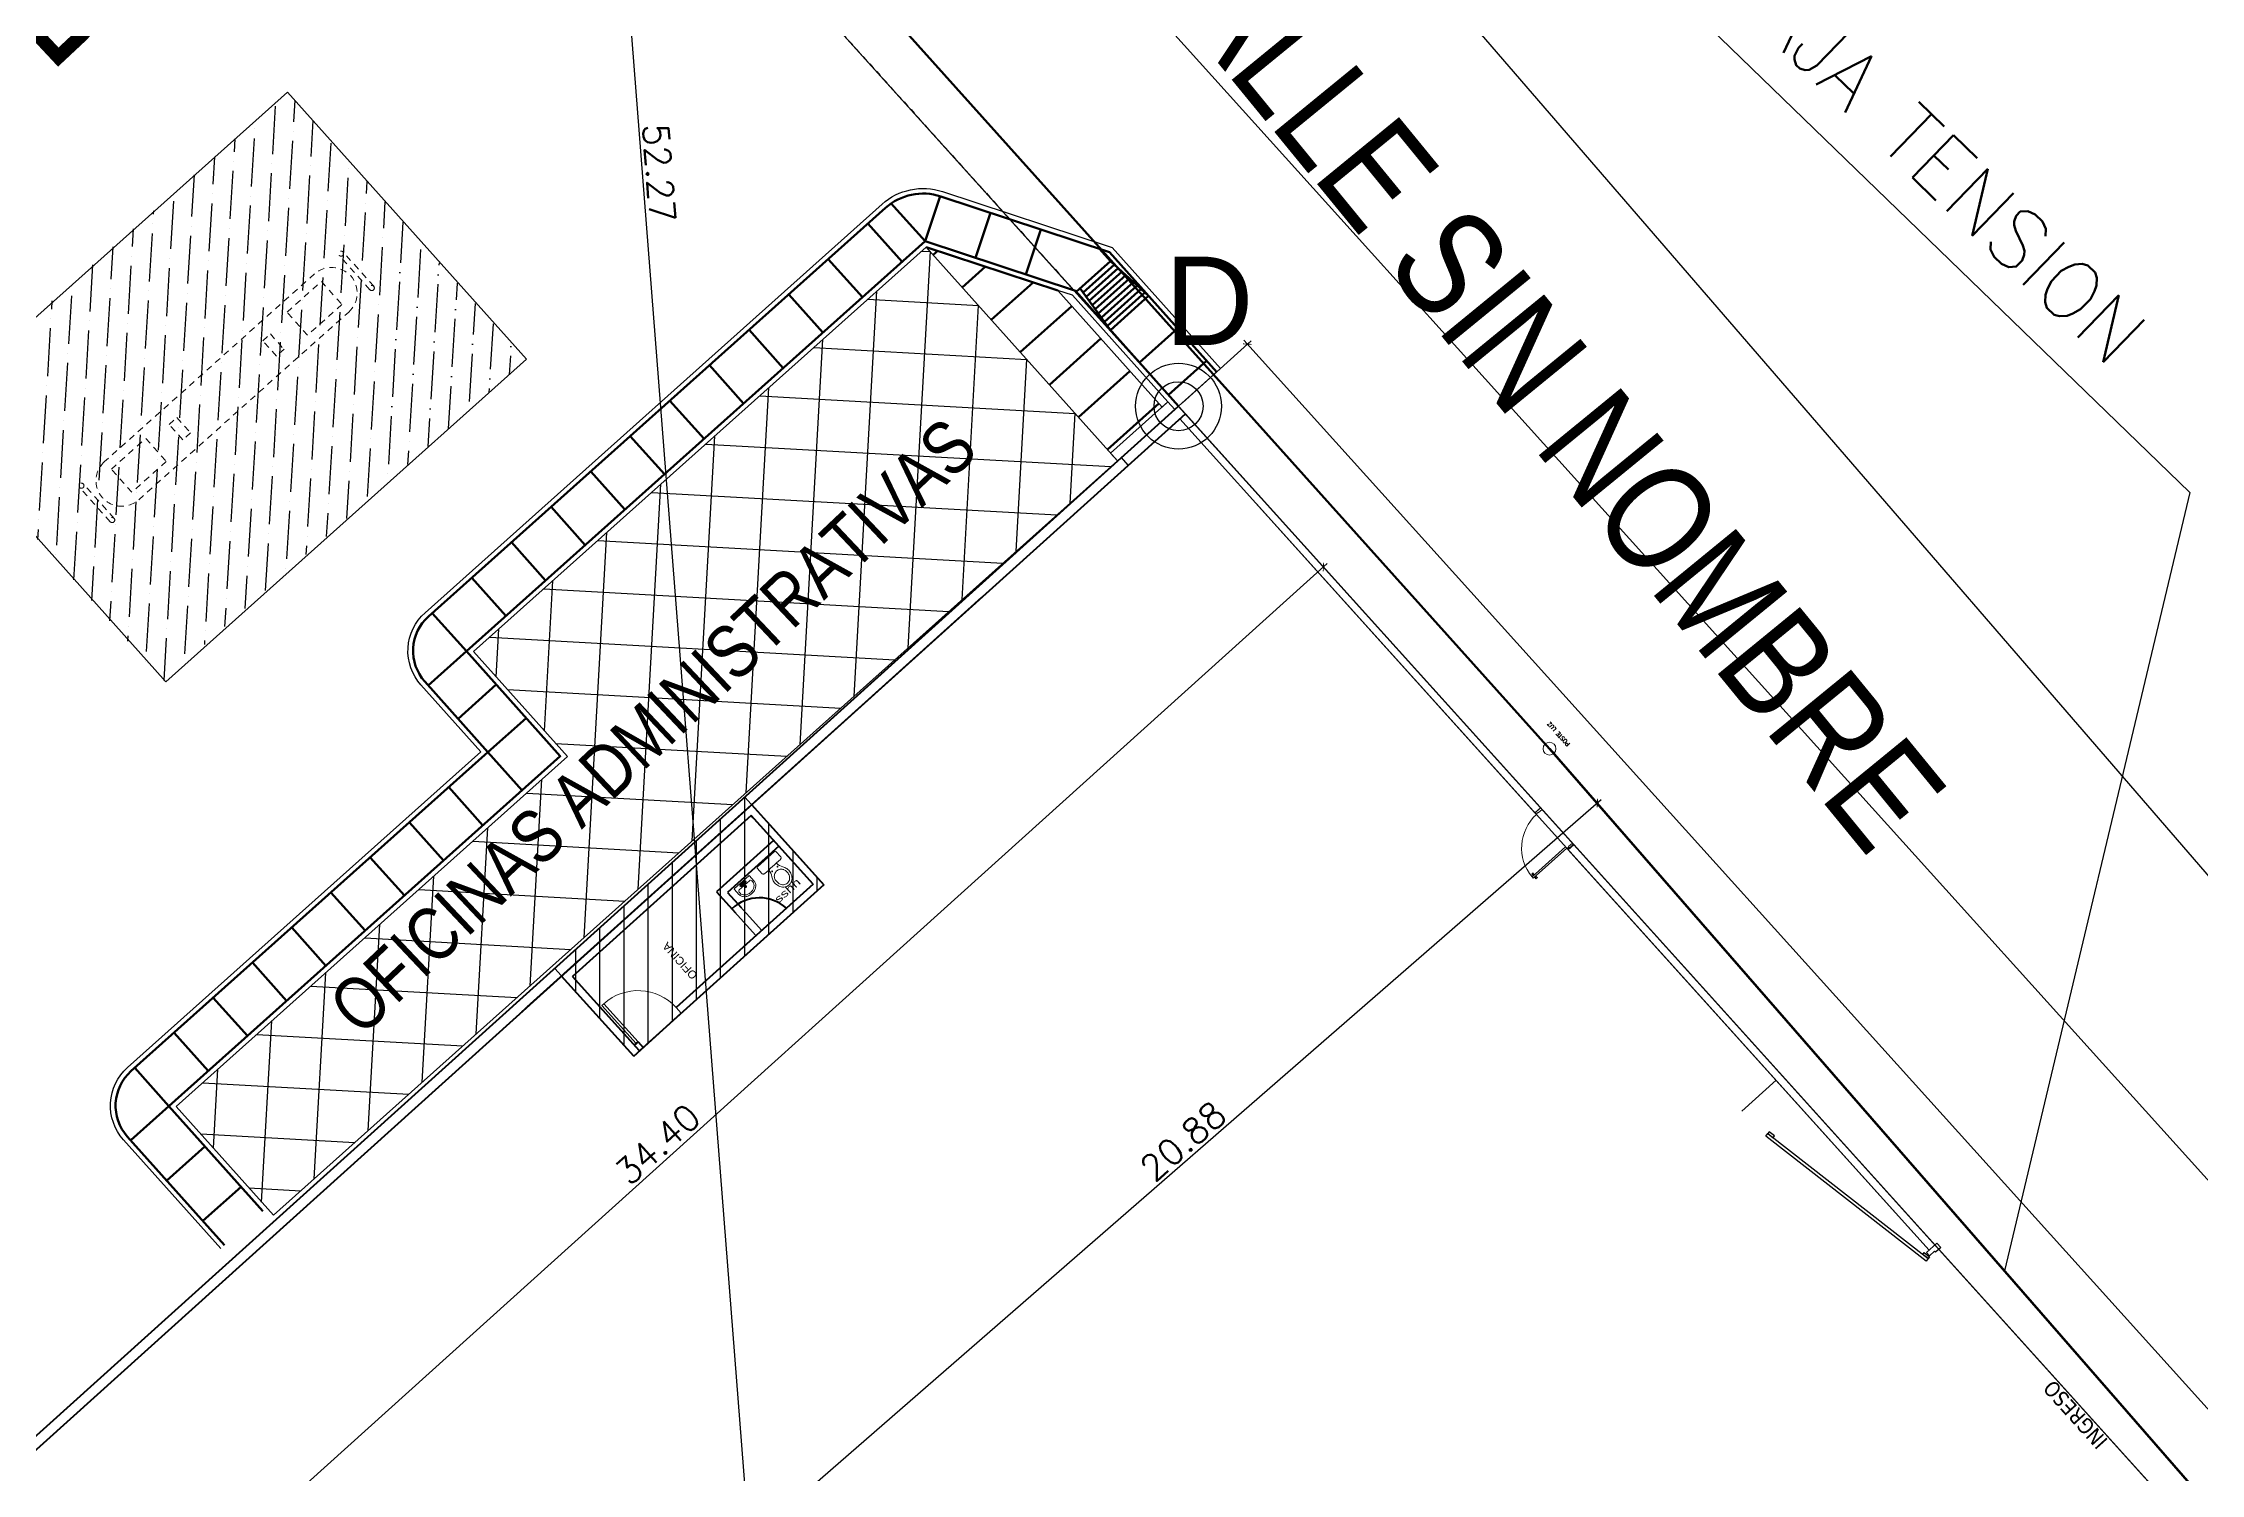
# Model space of a CAD drawing. Header units: metres. Extents: x -2639 to -2278, y 1912 to 2089.
# Drawn here: x -2504.47 to -2462.34, y 2026.67 to 2054.61 of the extents above; entities that cross this region are included whole.
import ezdxf

# ---------------------------------------------------------------- set-up
doc = ezdxf.new("R2010")
doc.units = ezdxf.units.M
for name, pattern in [('CENTER', [50.8, 31.75, -6.35, 6.35, -6.35]), ('DASHED2', [0.375, 0.25, -0.125]), ('DesignArq-linea-continua-2010', [0]), ('HIDDEN', [0.375, 0.25, -0.125])]:
    doc.linetypes.add(name, pattern=pattern)
for name, color, linetype in [('0.1', 1, 'Continuous'), ('015', 40, 'Continuous'), ('02', 2, 'Continuous'), ('03', 3, 'Continuous'), ('04', 4, 'Continuous'), ('4', 5, 'Continuous'), ('AMBIENTES', 3, 'Continuous'), ('TEXTURA PISO', 252, 'Continuous')]:
    doc.layers.add(name, color=color, linetype=linetype)
for name, color, linetype, lineweight in [('0.2', 2, 'Continuous', 9), ('005', 8, 'Continuous', 80), ('ESTIL - S.H. -  2012', 94, 'DesignArq-linea-continua-2010', 15), ('JARDIN', 7, 'Continuous', 5), ('muro00', 252, 'Continuous', 0), ('muro02', 3, 'Continuous', 18), ('MUROS', 1, 'Continuous', 40), ('PROYECCIONES', 4, 'DASHED2', 5), ('puerta', 6, 'Continuous', 15), ('T-TITULOS', 4, 'DASHED2', 5), ('VIAS', 8, 'HIDDEN', 9)]:
    doc.layers.add(name, color=color, linetype=linetype, lineweight=lineweight)
doc.styles.add('ARIAL NARROW', font='ARIALN.TTF')
doc.styles.add('COTA50', font='romans.shx', dxfattribs={"height": 0.5})
doc.styles.add('LG', font='swiss.ttf')
doc.styles.add('ROMANS', font='romans.shx')
doc.styles.add('TITLEINFO', font='arial.ttf', dxfattribs={"height": 0.2})
doc.styles.add('TITULOS', font='tahoma.ttf', dxfattribs={"height": 0.3})
doc.dimstyles.new('1-100', dxfattribs={"dimscale": 0.1, "dimtxt": 0.5, "dimasz": 1.2, "dimexe": 1, "dimexo": 1, "dimgap": 0.8, "dimtad": 1, "dimzin": 4, "dimdsep": 46, "dimtxsty": 'COTA50', "dimblk": 'ARCHTICK', "dimcen": 2.5, "dimdle": 1, "dimclrd": 1, "dimclre": 1, "dimclrt": 256, "dimadec": 0, "dimazin": 0, "dimtfac": 1, "dimtix": 1, "dimtmove": 2, "dimatfit": 3, "dimfxl": 0, "dimtolj": 1, "dimtzin": 4, "dimarcsym": 0})

# ---------------------------------------------------------------- blocks, each defined once
blk = doc.blocks.new('_ARCHTICK')
at = {"color": 0, "linetype": 'ByBlock', "const_width": 0.15}
blk.add_lwpolyline([(-0.5, -0.5), (0.5, 0.5)], dxfattribs=at)
blk = doc.blocks.new('*D57')
at = {"color": 1, "lineweight": -2}
for p, q in [((-2494.031, 2078.164), (-2494.902, 2078.096)), ((-2494.81, 2078.204), (-2490.734, 2025.895)), ((-2489.971, 2026.055), (-2490.841, 2025.987))]:
    blk.add_line(p, q, dxfattribs=at)
at = {"layer": 'Defpoints', "color": 0}
for p in [(-2493.932, 2078.172), (-2490.741, 2025.995), (-2489.871, 2026.062)]:
    blk.add_point(p, dxfattribs=at)
at = {"color": 1, "lineweight": -2, "xscale": 0.1199999999999999, "yscale": 0.1199999999999999, "zscale": 0.1199999999999999}
for p, rotation in [((-2494.802, 2078.104), 94.45563861861714), ((-2490.741, 2025.995), 274.4556386186171)]:
    blk.add_blockref('_ARCHTICK', p, dxfattribs=dict(at, rotation=rotation))
at = {"insert": (-2492.443, 2052.075), "char_height": 0.5, "attachment_point": 5, "rotation": 274.4556, "style": 'COTA50'}
blk.add_mtext('\\A1;52.27', dxfattribs=at)
blk = doc.blocks.new('*D59')
at = {"color": 1, "lineweight": -2}
for p, q in [((-2535.42, 2031.678), (-2536.284, 2030.898)), ((-2468.575, 1955.944), (-2536.277, 2031.04)), ((-2467.852, 1956.731), (-2468.716, 1955.952))]:
    blk.add_line(p, q, dxfattribs=at)
at = {"layer": 'Defpoints', "color": 0}
for p in [(-2535.346, 2031.745), (-2536.21, 2030.965), (-2467.778, 1956.798)]:
    blk.add_point(p, dxfattribs=at)
at = {"color": 1, "lineweight": -2, "xscale": 0.1199999999999999, "yscale": 0.1199999999999999, "zscale": 0.1199999999999999}
for p, rotation in [((-2536.21, 2030.965), 132.0361737343098), ((-2468.642, 1956.019), 312.0361737343098)]:
    blk.add_blockref('_ARCHTICK', p, dxfattribs=dict(at, rotation=rotation))
at = {"insert": (-2502.181, 1993.713), "char_height": 0.5, "attachment_point": 5, "rotation": 312.0362, "style": 'COTA50'}
blk.add_mtext('\\A1;100.91', dxfattribs=at)
blk = doc.blocks.new('*D63')
at = {"color": 1, "lineweight": -2}
for p, q in [((-2482.228, 2047.588), (-2480.884, 2048.8)), ((-2481.025, 2048.808), (-2429.259, 1991.389)), ((-2430.597, 1990.318), (-2429.252, 1991.531))]:
    blk.add_line(p, q, dxfattribs=at)
at = {"layer": 'Defpoints', "color": 0}
for p in [(-2482.303, 2047.521), (-2429.326, 1991.464), (-2430.671, 1990.251)]:
    blk.add_point(p, dxfattribs=at)
at = {"color": 1, "lineweight": -2, "xscale": 0.1199999999999999, "yscale": 0.1199999999999999, "zscale": 0.1199999999999999}
for p, rotation in [((-2480.958, 2048.733), 132.0361737343096), ((-2429.326, 1991.464), 312.0361737343096)]:
    blk.add_blockref('_ARCHTICK', p, dxfattribs=dict(at, rotation=rotation))
at = {"insert": (-2454.897, 2020.319), "char_height": 0.5, "attachment_point": 5, "rotation": 312.0362, "style": 'COTA50'}
blk.add_mtext('\\A1;76.72', dxfattribs=at)
blk = doc.blocks.new('*D65')
at = {"color": 1, "lineweight": -2}
blk.add_line((-2489.947, 2025.997), (-2474.05, 2039.839), dxfattribs=at)
at = {"layer": 'Defpoints', "color": 0}
for p in [(-2474.125, 2039.773), (-2474.125, 2039.773), (-2489.871, 2026.062)]:
    blk.add_point(p, dxfattribs=at)
at = {"color": 1, "lineweight": -2, "xscale": 0.1199999999999999, "yscale": 0.1199999999999999, "zscale": 0.1199999999999999}
for p, rotation in [((-2474.125, 2039.773), 41.0489622867885), ((-2489.871, 2026.062), 221.0489622867885)]:
    blk.add_blockref('_ARCHTICK', p, dxfattribs=dict(at, rotation=rotation))
at = {"insert": (-2482.215, 2033.167), "char_height": 0.5, "attachment_point": 5, "rotation": 41.049, "style": 'COTA50'}
blk.add_mtext('\\A1;20.88', dxfattribs=at)
blk = doc.blocks.new('*D66')
at = {"color": 1, "lineweight": -2}
for p, q in [((-2498.165, 2065.265), (-2494.597, 2068.481)), ((-2427.037, 1993.393), (-2494.738, 2068.489)), ((-2430.597, 1990.318), (-2427.029, 1993.535))]:
    blk.add_line(p, q, dxfattribs=at)
at = {"layer": 'Defpoints', "color": 0}
for p in [(-2494.671, 2068.414), (-2498.239, 2065.198, -2.189), (-2430.671, 1990.251, -2.189)]:
    blk.add_point(p, dxfattribs=at)
at = {"color": 1, "lineweight": -2, "xscale": 0.1199999999999999, "yscale": 0.1199999999999999, "zscale": 0.1199999999999999}
for p, rotation in [((-2494.671, 2068.414), 132.0361737343099), ((-2427.103, 1993.468), 312.0361737343098)]:
    blk.add_blockref('_ARCHTICK', p, dxfattribs=dict(at, rotation=rotation))
at = {"insert": (-2460.642, 2031.162), "char_height": 0.5, "attachment_point": 5, "rotation": 312.0362, "style": 'COTA50'}
blk.add_mtext('\\A1;100.91', dxfattribs=at)
blk = doc.blocks.new('COSTA GAS_ CASCO$0$P-100')
at = {"layer": 'puerta', "color": 9}
for p, q in [((0.045, 0), (0, 0)), ((0, -0.15), (0, 0)), ((0.045, -0.105), (0.045, 0)), ((0.955, 0), (1, 0)), ((0.955, -0.105), (0.955, 0)), ((1, -0.15), (1, 0)), ((0.035, -0.15), (0, -0.15)), ((0.045, -0.105), (0.035, -0.105)), ((0.035, -0.15), (0.035, -0.105)), ((0.045, -0.15), (0.045, -1.06)), ((0.045, -0.15), (0.08, -0.15)), ((0.08, -1.06), (0.08, -0.15)), ((0.955, -0.105), (0.965, -0.105)), ((0.965, -0.15), (0.965, -0.105)), ((0.965, -0.15), (1, -0.15)), ((0.001, -1.028), (0.001, -0.988)), ((0.025, -0.993), (0.001, -0.988)), ((0.025, -1.023), (0.001, -1.028)), ((0.025, -1), (0.025, -0.993)), ((0.029, -1), (0.025, -1)), ((0.025, -1), (0.025, -1.017)), ((0.029, -1.017), (0.025, -1.017)), ((0.025, -1.017), (0.025, -1.023)), ((0.029, -1), (0.029, -0.997)), ((0.033, -0.997), (0.029, -0.997)), ((0.029, -1), (0.029, -1.017)), ((0.029, -1.017), (0.029, -1.019)), ((0.033, -1.019), (0.029, -1.019)), ((0.037, -0.994), (0.033, -0.994)), ((0.033, -0.997), (0.033, -0.994)), ((0.033, -0.997), (0.033, -1.019)), ((0.033, -1.019), (0.033, -1.023)), ((0.037, -1.023), (0.033, -1.023)), ((0.043, -0.982), (0.037, -0.994)), ((0.037, -0.994), (0.037, -1.023)), ((0.043, -1.035), (0.037, -1.023)), ((0.043, -0.982), (0.043, -1.035)), ((0.045, -0.982), (0.043, -0.982)), ((0.045, -1.035), (0.043, -1.035)), ((0.045, -1.06), (0.08, -1.06)), ((0.08, -0.982), (0.082, -0.982)), ((0.08, -1.008), (0.08, -1.008)), ((0.08, -1.008), (0.08, -1.008)), ((0.08, -1.035), (0.082, -1.035)), ((0.082, -0.982), (0.082, -1.035)), ((0.082, -0.982), (0.088, -0.994)), ((0.082, -1.035), (0.088, -1.023)), ((0.088, -0.994), (0.088, -1.023)), ((0.088, -0.994), (0.092, -0.994)), ((0.088, -1.023), (0.092, -1.023)), ((0.092, -0.997), (0.092, -0.994)), ((0.092, -0.997), (0.096, -0.997)), ((0.092, -0.997), (0.092, -1.019)), ((0.092, -1.019), (0.096, -1.019)), ((0.092, -1.019), (0.092, -1.023)), ((0.096, -1), (0.096, -0.997)), ((0.096, -1), (0.096, -1.017)), ((0.096, -1), (0.1, -1)), ((0.096, -1.017), (0.1, -1.017)), ((0.096, -1.017), (0.096, -1.019)), ((0.1, -0.993), (0.124, -0.988)), ((0.1, -1), (0.1, -0.993)), ((0.1, -1), (0.1, -1.017)), ((0.1, -1.017), (0.1, -1.023)), ((0.1, -1.023), (0.124, -1.028)), ((0.124, -1.028), (0.124, -0.988))]:
    blk.add_line(p, q, dxfattribs=at)
blk.add_arc((0.045, -0.15), 0.91, 272.2042, 0, dxfattribs=at)
blk = doc.blocks.new('Design - WC - sifonjet 2020')
at = {"color": 251, "lineweight": 5}
for p, q in [((0, 0.227), (0, -0.227)), ((0.018, 0.245), (0.161, 0.245)), ((0.181, 0.233), (0.186, 0.223)), ((0.018, -0.245), (0.161, -0.245)), ((0.181, -0.233), (0.186, -0.223))]:
    blk.add_line(p, q, dxfattribs=at)
for centre in [(0.257, 0.07), (0.257, -0.07)]:
    blk.add_circle(centre, 0.0085, dxfattribs=at)
for centre, radius, start, end in [((0.018, 0.227), 0.018, 90, 180), ((0.161, 0.223), 0.022, 27.6324, 90), ((0.151, 0.204), 0.04, 0.7825, 27.6324), ((-14.815, 0), 15.007, 359.2175, 0.7825), ((0.189, 0.345), 0.245, 270.713, 305.2874), ((0.455, -0.004), 0.146, 148.5255, 178.5459), ((0.497, -0.135), 0.326, 105.8831, 120.8734), ((0.434, 0.013), 0.12, 113.9462, 150.0779), ((0.461, -0.037), 0.176, 91.5786, 115.3674), ((0.461, -0.035), 0.22, 91.189, 103.811), ((0.456, -0.084), 0.269, 69.0166, 90.0157), ((0.456, -0.096), 0.235, 71.8463, 90.0731), ((0.475, -0.03), 0.166, 42.2457, 70.8149), ((0.474, -0.031), 0.213, 39.6207, 68.2728), ((0.493, -0.001), 0.134, 0.5109, 38.4072), ((0.493, 0.001), 0.134, 321.5928, 359.4891), ((0.495, -0.001), 0.178, 0.4086, 36.5935), ((0.018, -0.227), 0.018, 180, 270), ((0.161, -0.223), 0.022, 270, 332.3676), ((0.151, -0.204), 0.04, 332.3676, 359.2175), ((0.189, -0.345), 0.245, 54.7126, 89.287), ((0.455, 0.004), 0.146, 181.4541, 211.4745), ((0.434, -0.013), 0.12, 209.9221, 246.0538), ((0.497, 0.135), 0.326, 239.1266, 254.1169), ((0.461, 0.037), 0.176, 244.6326, 268.4214), ((0.461, 0.035), 0.22, 256.189, 268.811), ((0.456, 0.096), 0.235, 269.9269, 288.1537), ((0.456, 0.084), 0.269, 269.9843, 290.9834), ((0.475, 0.03), 0.166, 289.1851, 317.7543), ((0.474, 0.031), 0.213, 291.7272, 320.3793), ((0.495, 0.001), 0.178, 323.4065, 359.5914)]:
    blk.add_arc(centre, radius, start, end, dxfattribs=at)
blk = doc.blocks.new('Design - Lav Sifon Jet 2020')
at = {"color": 251, "lineweight": 5}
for p, q in [((-0.187, 0), (0.187, 0)), ((-0.2, -0.14), (-0.2, -0.013)), ((-0.167, -0.113), (-0.167, -0.14)), ((-0.133, -0.08), (-0.013, -0.08)), ((-0.027, -0.04), (-0.082, -0.04)), ((-0.05, -0.008), (-0.05, -0.073)), ((-0.05, -0.017), (0.05, -0.017)), ((-0.05, -0.063), (-0.014, -0.063)), ((-0.01, -0.118), (-0.015, -0.04)), ((-0.014, -0.04), (0.012, -0.04)), ((-0.01, -0.04), (-0.01, -0.118)), ((0, -0.019), (0, -0.129)), ((0.01, -0.04), (0.01, -0.118)), ((0.015, -0.04), (0.01, -0.119)), ((0.013, -0.08), (0.133, -0.08)), ((0.014, -0.063), (0.05, -0.063)), ((0.027, -0.04), (0.082, -0.04)), ((0.05, -0.008), (0.05, -0.073)), ((0.167, -0.113), (0.167, -0.14)), ((0.2, -0.013), (0.2, -0.14))]:
    blk.add_line(p, q, dxfattribs=at)
for centre, radius in [((-0.05, -0.04), 0.02), ((-0.05, -0.04), 0.0138), ((0, -0.04), 0.00882), ((0.05, -0.04), 0.02), ((0.05, -0.04), 0.0138)]:
    blk.add_circle(centre, radius, dxfattribs=at)
for centre, radius, start, end in [((-0.187, -0.013), 0.0133, 90, 180), ((-0.069, -0.14), 0.131, 180.0592, 208.6664), ((-0.036, -0.122), 0.169, 208.6072, 232.7836), ((-0.133, -0.113), 0.0333, 90, 180), ((-0.07, -0.14), 0.0972, 180, 208.6072), ((-0.037, -0.122), 0.135, 208.6072, 232.7836), ((-0.014, -0.093), 0.205, 232.7836, 252.5368), ((-0.015, -0.093), 0.171, 232.7836, 252.5368), ((0, -0.048), 0.252, 252.5368, 270), ((-0.05, -0.04), 0.0232, 90, 270), ((-0.001, -0.048), 0.219, 252.5368, 270), ((0, -0.117), 0.0198, 124.2576, 55.1183), ((0, -0.117), 0.0167, 130.8111, 48.3707), ((0, -0.04), 0.0155, 0, 180), ((0, -0.119), 0.01, 176.8519, 3.1481), ((-0.001, -0.048), 0.219, 270, 287.4632), ((0, -0.048), 0.252, 270, 287.4632), ((0.05, -0.04), 0.0232, 270, 90), ((0.014, -0.093), 0.171, 287.4632, 307.2164), ((0.014, -0.093), 0.205, 287.4632, 307.2164), ((0.035, -0.122), 0.135, 307.2164, 331.3928), ((0.133, -0.113), 0.0333, 0, 90), ((0.036, -0.122), 0.169, 307.2164, 331.3928), ((0.069, -0.14), 0.0972, 331.3928, 0), ((0.069, -0.14), 0.131, 331.3928, 0), ((0.187, -0.013), 0.0133, 0, 90)]:
    blk.add_arc(centre, radius, start, end, dxfattribs=at)
blk = doc.blocks.new('CASCO ZETA GAS')
at = {"color": 9}
for p, q in [((2066.081, 1176.527), (2066.081, 1176.662)), ((2066.054, 1176.444), (2066.054, 1176.527)), ((2066.054, 1176.527), (2066.081, 1176.527))]:
    blk.add_line(p, q, dxfattribs=at)
at = {"linetype": 'HIDDEN', "ltscale": 0.2}
blk.add_line((2112.02, 1176.442), (2088.22, 1176.442), dxfattribs=at)
at = {"color": 9}
for points in [[(2066.044, 1176.785), (2069.954, 1177.474), (2069.965, 1177.407), (2066.055, 1176.718)], [(2069.965, 1177.407), (2069.835, 1177.384), (2069.843, 1177.34), (2069.973, 1177.363)], [(2066.055, 1176.718), (2066.186, 1176.741), (2066.194, 1176.696), (2066.063, 1176.673)]]:
    blk.add_lwpolyline(points, close=True, dxfattribs=at)
blk.add_lwpolyline([(2066.081, 1176.662), (2066.163, 1176.662), (2066.163, 1176.391), (2066.054, 1176.391), (2066.054, 1176.527)], dxfattribs=at)
at = {"layer": '0.2'}
blk.add_line((2088.22, 1176.442), (2088.02, 1176.442), dxfattribs=at)
at = {"layer": '015'}
blk.add_line((2066.163, 1176.592), (2085.794, 1176.592), dxfattribs=at)
at = {"layer": 'muro02'}
for p, q in [((2077.663, 1176.592), (2088.02, 1176.592)), ((2077.663, 1176.442), (2077.663, 1176.592)), ((2077.663, 1176.442), (2088.02, 1176.442))]:
    blk.add_line(p, q, dxfattribs=at)
blk.add_lwpolyline([(2066.163, 1176.592), (2076.703, 1176.592), (2076.703, 1176.442), (2066.163, 1176.442)], dxfattribs=at)
at = {"layer": 'MUROS'}
for p, q in [((2088.02, 1210.852), (2088.02, 1176.442)), ((2088.22, 1210.652), (2088.22, 1176.442)), ((2088.02, 1187.892), (2088.02, 1193.891)), ((2088.02, 1193.741), (2088.02, 1182.389)), ((2085.916, 1192.841), (2085.916, 1191.591)), ((2085.916, 1192.841), (2088.02, 1192.841)), ((2085.916, 1192.691), (2087.87, 1192.691)), ((2085.916, 1187.842), (2085.916, 1192.691)), ((2086.066, 1192.691), (2086.066, 1192.591)), ((2086.066, 1192.591), (2086.066, 1192.691)), ((2087.87, 1187.992), (2087.87, 1192.691)), ((2086.066, 1192.591), (2085.916, 1192.591)), ((2086.066, 1187.992), (2086.066, 1191.591)), ((2087.216, 1189.492), (2086.666, 1189.492)), ((2087.066, 1189.342), (2086.666, 1189.342)), ((2087.066, 1187.992), (2087.066, 1189.342)), ((2087.216, 1187.992), (2087.216, 1189.492)), ((2086.066, 1187.992), (2087.87, 1187.992)), ((2087.87, 1187.992), (2087.82, 1187.992)), ((2087.566, 1187.842), (2085.916, 1187.842)), ((2085.916, 1187.842), (2088.02, 1187.842)), ((2087.87, 1187.842), (2087.82, 1187.842)), ((2088.02, 1185.842), (2088.02, 1181.792))]:
    blk.add_line(p, q, dxfattribs=at)
blk.add_arc((2085.981, 1189.474), 0.787, 276.1793, 1.3, dxfattribs=at)
at = {"layer": 'TEXTURA PISO'}
blk.add_line((2070.63, 1177.492), (2070.63, 1176.592), dxfattribs=at)
at = {"layer": 'VIAS', "linetype": 'CENTER'}
for p, q in [((2087.066, 1192.641), (2086.066, 1192.641)), ((2087.066, 1192.591), (2087.066, 1192.641)), ((2085.916, 1192.591), (2085.916, 1191.591)), ((2087.066, 1192.591), (2086.066, 1192.591)), ((2086.066, 1191.591), (2085.916, 1191.591)), ((2086.866, 1189.492), (2086.066, 1189.492)), ((2086.866, 1189.342), (2086.066, 1189.342))]:
    blk.add_line(p, q, dxfattribs=at)
blk.add_arc((2086.066, 1192.591), 1, 270, 360, dxfattribs=at)
at = {"layer": 'ESTIL - S.H. -  2012', "color": 251, "lineweight": 5, "extrusion": (0, 0, -1), "xscale": -1, "zscale": -1, "rotation": 90}
blk.add_blockref('Design - Lav Sifon Jet 2020', (-2087.028, 1189.003), dxfattribs=at)
at = {"layer": 'ESTIL - S.H. -  2012', "color": 251, "lineweight": 5, "rotation": 180}
blk.add_blockref('Design - WC - sifonjet 2020', (2087.042, 1188.348), dxfattribs=at)
at = {"layer": 'puerta', "linetype": 'ByBlock', "ltscale": 3, "xscale": -0.9702687673786414, "yscale": 0.9702687673791885, "zscale": 0.970268767378913, "rotation": 180}
blk.add_blockref('COSTA GAS_ CASCO$0$P-100', (2076.692, 1176.444), dxfattribs=at)
at = {"layer": 'AMBIENTES', "ltscale": 0.015, "style": 'TITLEINFO', "width": 1.35}
blk.add_text('sshh', height=0.15, rotation=270, dxfattribs=at).set_placement((2086.233, 1188.745))
at = {"layer": 'AMBIENTES', "ltscale": 0.015, "insert": (2086.694, 1191.004), "char_height": 0.1562, "width": 0.0033, "attachment_point": 2, "style": 'TITLEINFO'}
blk.add_mtext('OFICINA', dxfattribs=at)
at = {"layer": 'T-TITULOS', "insert": (2061.059, 1176.776), "char_height": 0.3, "width": 4.89296, "attachment_point": 1, "style": 'TITULOS'}
blk.add_mtext('INGRESO', dxfattribs=at)
blk = doc.blocks.new('*D84')
at = {"color": 1, "lineweight": -2}
for p, q in [((-2505.104, 2021.274), (-2479.398, 2044.449)), ((-2479.606, 2044.53), (-2479.406, 2044.308)), ((-2505.164, 2021.489), (-2504.963, 2021.267))]:
    blk.add_line(p, q, dxfattribs=at)
at = {"layer": 'Defpoints', "color": 0}
for p in [(-2482.169, 2047.372), (-2479.473, 2044.382), (-2507.726, 2024.332)]:
    blk.add_point(p, dxfattribs=at)
at = {"color": 1, "lineweight": -2, "xscale": 0.1199999999999999, "yscale": 0.1199999999999999, "zscale": 0.1199999999999999}
for p, rotation in [((-2479.473, 2044.382), 42.0361737343143), ((-2505.03, 2021.341), 222.0361737343143)]:
    blk.add_blockref('_ARCHTICK', p, dxfattribs=dict(at, rotation=rotation))
at = {"insert": (-2492.472, 2033.107), "char_height": 0.5, "attachment_point": 5, "rotation": 42.0362, "style": 'COTA50'}
blk.add_mtext('\\A1;34.40', dxfattribs=at)

msp = doc.modelspace()

# ---------------------------------------------------------------- hatches: boundary and pattern name
at = {"layer": '0.1'}
h = msp.add_hatch(dxfattribs=at)
h.set_pattern_fill('_USER', color=4, scale=0.471202, angle=90, style=0, pattern_type=0)
h.set_pattern_definition([(90, (0, 0), (-0.471201605, 3e-17), [])])
h.paths.add_polyline_path([(-2492.9398, 2034.8282), (-2494.4829, 2036.5399), (-2490.7697, 2039.8876), (-2489.2265, 2038.1759)])
at = {"layer": '015', "ltscale": 4}
h = msp.add_hatch(dxfattribs=at)
h.set_pattern_fill('ANSI36', color=256, scale=3, angle=221.552, style=0)
h.set_pattern_definition([(266.5519995427, (5256347.1863, -6273628.5323), (0.334852562109, -0.677615543025), [0.9375, -0.1875, 0, -0.1875])])
h.paths.add_polyline_path([(-2499.6994, 2053.6568), (-2506.7704, 2047.3894), (-2502.1273, 2042.1509), (-2495.0563, 2048.4183)])
at = {"layer": '015', "ltscale": 2}
h = msp.add_hatch(dxfattribs=at)
h.set_pattern_fill('_USER', color=256, angle=86.80289, pattern_type=0)
h.set_pattern_definition([(86.802893187, (-584279.049, -8164750.6679), (-0.99844358165, 0.05577108802), [])])
h.paths.add_polyline_path([(-2496.0652, 2042.7269), (-2494.2322, 2040.6769), (-2501.8729, 2033.8446), (-2499.9732, 2031.7201), (-2483.4954, 2046.4545), (-2487.2281, 2050.629)])
h = msp.add_hatch(dxfattribs=at)
h.set_pattern_fill('_USER', color=256, angle=176.80289, pattern_type=0)
h.set_pattern_definition([(176.802893187, (5283468.8824, -6250410.4206), (-0.05577108802, -0.99844358165), [])])
h.paths.add_polyline_path([(-2483.4954, 2046.4545), (-2487.2281, 2050.629), (-2496.0652, 2042.7269), (-2494.2322, 2040.6769), (-2501.8729, 2033.8446), (-2499.9732, 2031.7201)])

# ---------------------------------------------------------------- linework, layer by layer
for p, q in [((-2477.7633, 2060.5658, -3198.6165), (-2462.555, 2045.834, -3198.6165)), ((-2483.4954, 2046.4545), (-2481.4827, 2048.2542)), ((-2483.2828, 2046.3681), (-2483.4167, 2046.5166)), ((-2462.555, 2045.834, -3198.6165), (-2466.1792, 2030.6329))]:
    msp.add_line(p, q)
at = {"color": 2}
msp.add_lwpolyline([(-2422.5762, 1992.4928), (-2492.6235, 2073.5834), (-2478.918, 2087.1996)], dxfattribs=at)
for points in [[(-2467.7776, 1956.798), (-2430.6712, 1990.2512), (-2498.2391, 2065.1978), (-2535.3455, 2031.7446), (-2467.7776, 1956.798)], [(-2492.9398, 2034.8282), (-2494.4829, 2036.5399), (-2490.7697, 2039.8876), (-2489.2265, 2038.1759), (-2492.9398, 2034.8282)]]:
    msp.add_lwpolyline(points)
at = {"color": 4}
for points in [[(-2475.0675, 2040.825), (-2496.19, 2064.3678)], [(-2475.0601, 2040.8316), (-2496.1826, 2064.3744)], [(-2475.0527, 2040.8383), (-2496.1751, 2064.3811)], [(-2475.0676, 2040.8251), (-2451.4359, 2013.6868)], [(-2475.0601, 2040.8316), (-2451.4284, 2013.6933)], [(-2475.0526, 2040.8382), (-2451.4209, 2013.6999)]]:
    msp.add_lwpolyline(points, dxfattribs=at)
at = {"elevation": -2.1894}
msp.add_lwpolyline([(-2535.3455, 2031.7446), (-2523.6476, 2042.2908), (-2507.7112, 2024.614), (-2482.3026, 2047.521), (-2430.6712, 1990.2512), (-2467.7776, 1956.798), (-2535.3455, 2031.7446)], dxfattribs=at)
at = {"layer": '0.2'}
msp.add_line((-2498.2391, 2065.1978), (-2482.1687, 2047.3725), dxfattribs=at)
msp.add_line((-2498.2391, 2065.1978), (-2482.1687, 2047.3725), dxfattribs=at)
at = {"layer": '005'}
for p, q in [((-2487.2516, 2050.7422), (-2486.9586, 2051.6225)), ((-2486.9586, 2051.6225), (-2487.2516, 2050.7422)), ((-2487.2515, 2050.742), (-2487.9181, 2051.4874)), ((-2486.2666, 2050.4169), (-2485.9736, 2051.2972)), ((-2485.9736, 2051.2972), (-2486.2666, 2050.4169)), ((-2487.7006, 2050.3406), (-2488.3672, 2051.0861)), ((-2487.2515, 2050.742), (-2484.3165, 2049.7732)), ((-2485.2816, 2050.0916), (-2484.9886, 2050.9719)), ((-2484.9886, 2050.9719), (-2485.2816, 2050.0916)), ((-2488.4739, 2049.6492), (-2489.1405, 2050.3946)), ((-2487.2281, 2050.629), (-2487.2282, 2050.629)), ((-2487.2281, 2050.629), (-2484.6588, 2049.7808)), ((-2487.0912, 2050.4758), (-2487.003, 2050.5547)), ((-2483.6278, 2050.3532), (-2484.2987, 2049.7533)), ((-2483.6278, 2050.3532), (-2483.8431, 2050.594)), ((-2483.6278, 2050.3532), (-2482.8867, 2049.6744)), ((-2486.5246, 2049.8422), (-2486.0716, 2050.2472)), ((-2485.958, 2049.2086), (-2485.1403, 2049.9398)), ((-2484.165, 2049.7387), (-2483.5537, 2050.2853)), ((-2484.1058, 2049.6575), (-2483.4796, 2050.2174)), ((-2484.0466, 2049.5763), (-2483.4055, 2050.1495)), ((-2483.9874, 2049.4951), (-2483.3314, 2050.0817)), ((-2483.9282, 2049.4139), (-2483.2573, 2050.0138)), ((-2483.869, 2049.3327), (-2483.1832, 2049.9459)), ((-2483.8098, 2049.2514), (-2483.109, 2049.878)), ((-2489.2471, 2048.9577), (-2489.9137, 2049.7032)), ((-2485.3914, 2048.5749), (-2484.3851, 2049.4748)), ((-2484.2242, 2049.8199), (-2483.6322, 2049.0078)), ((-2483.7506, 2049.1702), (-2483.0349, 2049.8101)), ((-2483.6914, 2049.089), (-2482.9608, 2049.7423)), ((-2483.6322, 2049.0078), (-2482.8867, 2049.6744)), ((-2483.0656, 2048.3742), (-2482.3201, 2049.0408)), ((-2490.0204, 2048.2663), (-2490.687, 2049.0117)), ((-2484.8249, 2047.9413), (-2483.8185, 2048.8412)), ((-2490.7936, 2047.5749), (-2491.4602, 2048.3203)), ((-2484.2583, 2047.3077), (-2483.2519, 2048.2075)), ((-2482.499, 2047.7406), (-2481.7535, 2048.4071)), ((-2491.5669, 2046.8834), (-2492.2335, 2047.6289)), ((-2483.6917, 2046.6741), (-2482.6853, 2047.5739)), ((-2492.3402, 2046.192), (-2493.0067, 2046.9374)), ((-2493.1134, 2045.5005), (-2493.78, 2046.246)), ((-2493.8867, 2044.8091), (-2494.5532, 2045.5546)), ((-2494.6599, 2044.1177), (-2495.3265, 2044.8631)), ((-2495.4332, 2043.4262), (-2496.0997, 2044.1717)), ((-2496.2064, 2042.7348), (-2496.873, 2043.4802)), ((-2496.2064, 2042.7348), (-2496.9519, 2042.0682)), ((-2495.6232, 2042.0825), (-2496.3686, 2041.416)), ((-2495.0399, 2041.4303), (-2495.7854, 2040.7637)), ((-2495.1188, 2040.0183), (-2495.7854, 2040.7637)), ((-2495.8849, 2039.3332), (-2496.5515, 2040.0786)), ((-2496.6511, 2038.6481), (-2497.3177, 2039.3935)), ((-2497.4172, 2037.963), (-2498.0838, 2038.7084)), ((-2498.1834, 2037.2779), (-2498.85, 2038.0234)), ((-2498.9495, 2036.5928), (-2499.6161, 2037.3383)), ((-2499.7157, 2035.9077), (-2500.3823, 2036.6532)), ((-2500.4818, 2035.2227), (-2501.1484, 2035.9681)), ((-2501.248, 2034.5376), (-2501.9146, 2035.283)), ((-2502.0141, 2033.8525), (-2502.6807, 2034.5979)), ((-2502.0141, 2033.8525), (-2502.7596, 2033.1859)), ((-2501.31, 2033.0651), (-2502.0555, 2032.3985)), ((-2500.6059, 2032.2776), (-2501.3513, 2031.6111))]:
    msp.add_line(p, q, dxfattribs=at)
msp.add_lwpolyline([(-2500.9265, 2031.1359), (-2502.8262, 2033.2605, -0.4142136), (-2502.7553, 2034.5313), (-2495.7854, 2040.7637), (-2497.0185, 2042.1428, -0.4142136), (-2496.9475, 2043.4136), (-2488.0235, 2051.3934, -0.2682782), (-2486.9454, 2051.618), (-2483.6528, 2050.5311), (-2481.5572, 2048.1876)], format="xyb", dxfattribs=at)
for points in [[(-2487.2516, 2050.7422), (-2496.2064, 2042.7348), (-2494.3734, 2040.6848), (-2502.0141, 2033.8525), (-2500.1811, 2031.8025)], [(-2482.3026, 2047.521), (-2484.3165, 2049.7732)]]:
    msp.add_lwpolyline(points, dxfattribs=at)
at = {"layer": '02'}
msp.add_lwpolyline([(-2501.0011, 2031.0693), (-2502.9008, 2033.1938, -0.4142136), (-2502.8219, 2034.6058), (-2495.9266, 2040.7716), (-2497.0931, 2042.0761, -0.4142136), (-2497.0142, 2043.4881), (-2488.0901, 2051.468, -0.2682782), (-2486.9141, 2051.713), (-2483.5961, 2050.6177), (-2481.4827, 2048.2542)], format="xyb", dxfattribs=at)
msp.add_lwpolyline([(-2482.6223, 2047.5034), (-2482.5105, 2047.6034), (-2484.3733, 2049.6866), (-2484.6588, 2049.7808)], close=True, dxfattribs=at)
at = {"layer": '03'}
for points in [[(-2499.6994, 2053.6568), (-2506.7429, 2047.3585), (-2502.0769, 2042.1404), (-2495.0334, 2048.4387)], [(-2482.3772, 2047.4543), (-2483.4954, 2046.4545), (-2483.6287, 2046.6036), (-2482.5105, 2047.6034)]]:
    msp.add_lwpolyline(points, close=True, dxfattribs=at)
at = {"layer": '04', "ltscale": 2}
msp.add_lwpolyline([(-2483.4954, 2046.4545), (-2483.4954, 2046.4545), (-2483.4954, 2046.4545), (-2487.2281, 2050.629), (-2496.0652, 2042.7269), (-2494.2322, 2040.6769), (-2501.8729, 2033.8446), (-2499.9732, 2031.7201), (-2483.4954, 2046.4545)], dxfattribs=at)
at = {"layer": '04'}
for centre, radius in [((-2482.3026, 2047.521), 0.8388), ((-2482.3026, 2047.521, -2.1894), 0.4787)]:
    msp.add_circle(centre, radius, dxfattribs=at)
at = {"layer": 'muro02'}
msp.add_circle((-2475.0601, 2040.8316), 0.125, dxfattribs=at)
at = {"layer": 'PROYECCIONES', "ltscale": 0.5}
for p, q in [((-2498.0905, 2049.7965), (-2498.6906, 2050.4673)), ((-2498.016, 2049.8632), (-2498.616, 2050.534)), ((-2503.1596, 2045.2638), (-2503.7594, 2045.9348)), ((-2503.085, 2045.3305), (-2503.6848, 2046.0015))]:
    msp.add_line(p, q, dxfattribs=at)
msp.add_lwpolyline([(-2502.6044, 2045.6932), (-2498.5045, 2049.3593, 1), (-2499.1711, 2050.1047), (-2503.271, 2046.4386, 1)], format="xyb", close=True, dxfattribs=at)
for points in [[(-2498.6378, 2049.5084), (-2499.3087, 2048.9085), (-2499.7086, 2049.3557), (-2499.0377, 2049.9556)], [(-2499.7668, 2048.633), (-2499.9158, 2048.4997), (-2500.1825, 2048.7979), (-2500.0334, 2048.9312)], [(-2501.5931, 2046.9999), (-2501.7422, 2046.8666), (-2502.0088, 2047.1648), (-2501.8597, 2047.2981)], [(-2502.0668, 2046.4422), (-2502.7377, 2045.8422), (-2503.1377, 2046.2895), (-2502.4668, 2046.8894)]]:
    msp.add_lwpolyline(points, close=True, dxfattribs=at)
for centre in [(-2498.6533, 2050.5006), (-2498.0533, 2049.8298), (-2503.7221, 2045.9681), (-2503.1223, 2045.2972)]:
    msp.add_circle(centre, 0.05, dxfattribs=at)

# ---------------------------------------------------------------- block references
at = {"rotation": 132.0361737343117}
msp.add_blockref('CASCO ZETA GAS', (-210.2615, 1284.2983), dxfattribs=at)

# ---------------------------------------------------------------- texts
at = {"layer": '04', "style": 'LG'}
msp.add_text('D', height=1.728, dxfattribs=at).set_placement((-2482.5792, 2048.7143))
at = {"layer": '4', "color": 1, "linetype": 'Continuous', "style": 'ARIAL NARROW'}
for s, height, rotation, p in [('CARRETERA AL AEROPUERTO', 2.689332, 44.33092, (-2535.2734, 2044.0602)), ('GASOCENTRO DE GLP', 2.458859, 43.08733, (-2519.5471, 2039.7774)), ('CALLE SIN NOMBRE', 2.066268, 309.27943, (-2483.468, 2056.5906)), ('OFICINAS ADMINISTRATIVAS', 1.033134, 43.3854, (-2498.2584, 2035.1828))]:
    msp.add_text(s, height=height, rotation=rotation, dxfattribs=at).set_placement(p)
at = {"layer": 'JARDIN', "color": 3, "style": 'ROMANS'}
msp.add_text('LINEA DE BAJA TENSION', height=1.152, rotation=315.92802, dxfattribs=at).set_placement((-2477.3757, 2061.0849, 7036.9562))
at = {"layer": 'muro00', "insert": (-2474.884, 2041.1199), "char_height": 0.08, "attachment_point": 5, "rotation": 132.03617, "style": 'ROMANS'}
msp.add_mtext_dynamic_manual_height_columns('POSTE LUZ', width=0.845965, gutter_width=0.75, heights=[0], dxfattribs=at)

# ---------------------------------------------------------------- dimensions: what is measured, and where the dimension line sits
for p1, p2, distance, picture, middle in [((-2493.9316, 2078.1716), (-2489.8711, 2026.0623), -0.8728, '*D57', (-2492.4426, 2052.0748)), ((-2430.6712, 1990.2512, -2.1894), (-2498.2391, 2065.1978, -2.1894), -4.8036, '*D66', (-2460.6423, 2031.1619)), ((-2489.8711, 2026.0623), (-2474.1254, 2039.7735), 0, '*D65', (-2482.215, 2033.1668)), ((-2467.7776, 1956.798), (-2535.3455, 2031.7446), 1.1638, '*D59', (-2502.1809, 1993.713))]:
    dim = msp.add_aligned_dim(p1=p1, p2=p2, distance=distance, dimstyle='1-100')
    dim.commit()
    dim.dimension.update_dxf_attribs({"geometry": picture, "text_midpoint": middle})
dim = msp.add_aligned_dim(p1=(-2482.3026, 2047.521), p2=(-2430.6712, 1990.2512), distance=1.8106, text='76.72', dimstyle='1-100')
dim.commit()
dim.dimension.update_dxf_attribs({"geometry": '*D63', "text_midpoint": (-2454.8971, 2020.3194)})
dim = msp.add_aligned_dim(p1=(-2507.7258, 2024.3315), p2=(-2482.1687, 2047.3725), distance=-4.0265, text='34.40', dimstyle='1-100', override={"dimfxl": 2, "dimfxlon": 1})
dim.commit()
dim.dimension.update_dxf_attribs({"geometry": '*D84', "text_midpoint": (-2492.4721, 2033.1065)})

doc.saveas('drawing.dxf')
